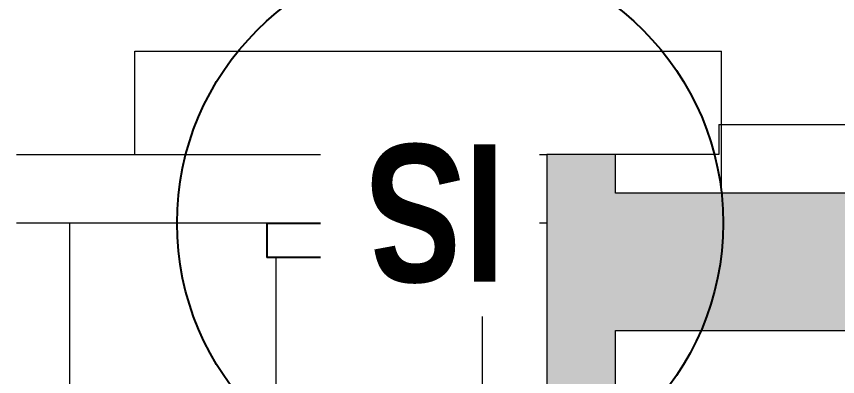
# Model space of a CAD drawing. Header units: centimetres. Extents: x -1762 to 3746, y -261 to 6534.
# Drawn here: x -1446 to -1326.7, y 5876 to 5928.5 of the extents above; entities that cross this region are included whole.
import ezdxf

# ---------------------------------------------------------------- set-up
doc = ezdxf.new("R2010")
doc.units = ezdxf.units.CM
for name, color, linetype, lineweight in [('A-ANNO-NOTE', 7, 'Continuous', 9), ('A-CLNG', 7, 'Continuous', 9), ('A-CLNG-PATT', 7, 'Continuous', 9), ('A-WALL', 7, 'Continuous', 9), ('A-WALL-PATT', 7, 'Continuous', 35), ('I-WALL', 7, 'Continuous', 9), ('M-EQPM', 7, 'Continuous', 9)]:
    doc.layers.add(name, color=color, linetype=linetype, lineweight=lineweight)
doc.styles.add('Century Gothic_B', font='GOTHICB.TTF', dxfattribs={"width": 0.8, "height": 20})

# ---------------------------------------------------------------- blocks, each defined once
blk = doc.blocks.new('PQ_RVR_ARQ-01_ZZ_ZZ_MO_T_A_rvt-1-Planta bodega almacenamiento congelados')
at = {"layer": 'A-CLNG-PATT', "lineweight": 18, "true_color": 0xd4d4d4}
h = blk.add_hatch(dxfattribs=at)
h.set_pattern_fill('FP_7', color=254, style=0, pattern_type=2)
h.set_pattern_definition([(90, (301.69, 3661.417), (-30, 2e-15), [])])
h.paths.add_polyline_path([(-1368.94, 5468.89), (-1368.94, 5603.36), (-1373.94, 5603.36), (-1373.94, 5613.36), (-1368.94, 5613.36), (-1368.94, 5649.28), (-1372.36, 5641.42), (-1382.26, 5641.42), (-1382.26, 5640.42), (-1384.19, 5640.42), (-1384.19, 5641.42), (-1384.63, 5641.42), (-1384.63, 5641.71), (-1372.55, 5641.71), (-1369.24, 5649.34), (-1369.27, 5668.24), (-1372.55, 5675.8), (-1380.01, 5675.8), (-1379.93, 5675.57), (-1376.84, 5675.55), (-1376.46, 5675.07), (-1376.37, 5672.01), (-1376.33, 5672.01), (-1376.22, 5670.51), (-1376.11, 5670.51), (-1376.11, 5669.76), (-1374.18, 5669.76), (-1374.29, 5647.76), (-1376.33, 5647.76), (-1376.43, 5647.36), (-1376.46, 5647.36), (-1376.46, 5642.47), (-1376.96, 5641.97), (-1380.01, 5641.96), (-1380.12, 5641.73), (-1386.44, 5641.73), (-1386.44, 5641.96), (-1409.91, 5641.98), (-1410.28, 5642.47), (-1410.28, 5675.07), (-1409.78, 5675.57), (-1386.44, 5675.57), (-1386.44, 5675.8), (-1384.63, 5675.8), (-1384.63, 5676.1), (-1384.19, 5676.1), (-1384.19, 5677.1), (-1382.26, 5677.1), (-1382.26, 5676.1), (-1372.36, 5676.1), (-1368.94, 5668.24), (-1368.94, 5704.56), (-1379.67, 5704.56), (-1379.67, 5705.06), (-1374.67, 5705.06), (-1374.67, 5719.06), (-1379.67, 5719.06), (-1379.67, 5719.56), (-1368.94, 5719.56), (-1368.94, 5719.86), (-1393.79, 5719.96), (-1394.45, 5720.32), (-1394.86, 5720.8), (-1395.07, 5721.24), (-1395.17, 5721.86), (-1395.07, 5826.48), (-1394.71, 5827.13), (-1394.23, 5827.55), (-1393.73, 5827.78), (-1393.17, 5827.86), (-1368.94, 5827.86), (-1368.94, 5851.59), (-1373.94, 5851.59), (-1373.94, 5861.59), (-1368.94, 5861.59), (-1368.94, 5898.38), (-1399.64, 5898.38), (-1399.64, 5893.38), (-1409.64, 5893.38), (-1409.64, 5898.38), (-1446.03, 5898.38), (-1446.03, 5468.89)])
at = {"layer": 'A-WALL-PATT', "lineweight": 9, "true_color": 0xdddddd}
h = blk.add_hatch(color=254, dxfattribs=at)
h.paths.add_polyline_path([(-1358.94, 5463.89), (-1358.94, 5704.56), (-1368.94, 5704.56), (-1368.94, 5463.89)])
h.paths.add_polyline_path([(-1359.92, 5719.56), (-1358.94, 5719.56), (-1358.94, 5719.86), (-1368.94, 5719.86), (-1368.94, 5719.56), (-1360.04, 5719.56)])
h.paths.add_polyline_path([(-1360.25, 5827.86), (-1358.94, 5827.86), (-1358.94, 5908.38), (-1368.94, 5908.38), (-1368.94, 5827.86), (-1360.95, 5827.86)])
blk.add_hatch(color=254, dxfattribs=at).paths.add_polyline_path([(2011.74, 5882.73), (2011.74, 5902.73), (-1358.94, 5902.73), (-1358.94, 5882.73), (1826.07, 5882.73)])
at = {"layer": 'A-CLNG', "color": 254, "lineweight": 18, "true_color": 0xd4d4d4}
blk.add_line((-1368.94, 5898.38), (-1446.03, 5898.38), dxfattribs=at)
at = {"layer": 'A-WALL', "color": 253, "true_color": 0xaaaaaa}
for p, q in [((-1428.8, 5923.38), (-1343.55, 5923.38)), ((-1428.8, 5908.38), (-1428.8, 5923.38)), ((-1343.55, 5902.73), (-1343.55, 5923.38)), ((-1343.94, 5912.73), (-1017.46, 5912.73)), ((-1343.94, 5912.73), (-1343.94, 5908.38)), ((-1343.94, 5908.38), (-1358.94, 5908.38))]:
    blk.add_line(p, q, dxfattribs=at)
at = {"layer": 'I-WALL', "color": 253, "true_color": 0xaaaaaa}
blk.add_line((-1446.03, 5908.38), (-1368.94, 5908.38), dxfattribs=at)
at = {"layer": 'I-WALL', "color": 253, "lineweight": 18, "true_color": 0xaaaaaa}
for p, q in [((-1358.94, 5908.38), (-1368.94, 5908.38)), ((-1368.94, 5908.38), (-1368.94, 5463.89)), ((-1358.94, 5902.73), (-1358.94, 5908.38)), ((2011.74, 5902.73), (-1358.94, 5902.73)), ((-1358.94, 5463.89), (-1358.94, 5882.73)), ((-1358.94, 5882.73), (-689.87, 5882.73))]:
    blk.add_line(p, q, dxfattribs=at)
blk = doc.blocks.new('RVR-PQ-Dispositivo - Interruptor simple-1742530-Planta bodega almacenamiento congelados')
at = {"layer": 'M-EQPM', "color": 96, "lineweight": 25, "true_color": 0x008000}
for p, q in [((-1373.94, 5851.59), (-1373.94, 5861.59)), ((-1368.94, 5861.59), (-1373.94, 5861.59)), ((-1368.94, 5861.59), (-1368.94, 5851.59)), ((-1373.94, 5851.59), (-1368.94, 5851.59))]:
    blk.add_line(p, q, dxfattribs=at)

msp = doc.modelspace()

# ---------------------------------------------------------------- linework, layer by layer
at = {"layer": 'A-ANNO-NOTE', "color": 96, "lineweight": 25, "true_color": 0x008000}
msp.add_circle((-1382.99, 5898.38), 39.69, dxfattribs=at)

# ---------------------------------------------------------------- block references
at = {"lineweight": 5}
msp.add_blockref('PQ_RVR_ARQ-01_ZZ_ZZ_MO_T_A_rvt-1-Planta bodega almacenamiento congelados', (0, 0), dxfattribs=at)
at = {"layer": 'M-EQPM', "color": 96, "lineweight": 25, "true_color": 0x008000, "rotation": 89.99999999999994}
msp.add_blockref('RVR-PQ-Dispositivo - Interruptor simple-1742530-Planta bodega almacenamiento congelados', (4451.95, 7267.32), dxfattribs=at)

# ---------------------------------------------------------------- next in the draw order: texts
at = {"layer": 'A-ANNO-NOTE', "color": 96, "lineweight": 25, "true_color": 0x008000, "insert": (-1375, 5889.83), "char_height": 20, "width": 21.8059, "attachment_point": 1, "rotation": 180, "style": 'Century Gothic_B', "bg_fill": 3, "box_fill_scale": 1.25, "bg_fill_color": 256, "bg_fill_true_color": 13158600, "bg_fill_transparency": 0}
msp.add_mtext('IS', dxfattribs=at)

doc.saveas('drawing.dxf')
